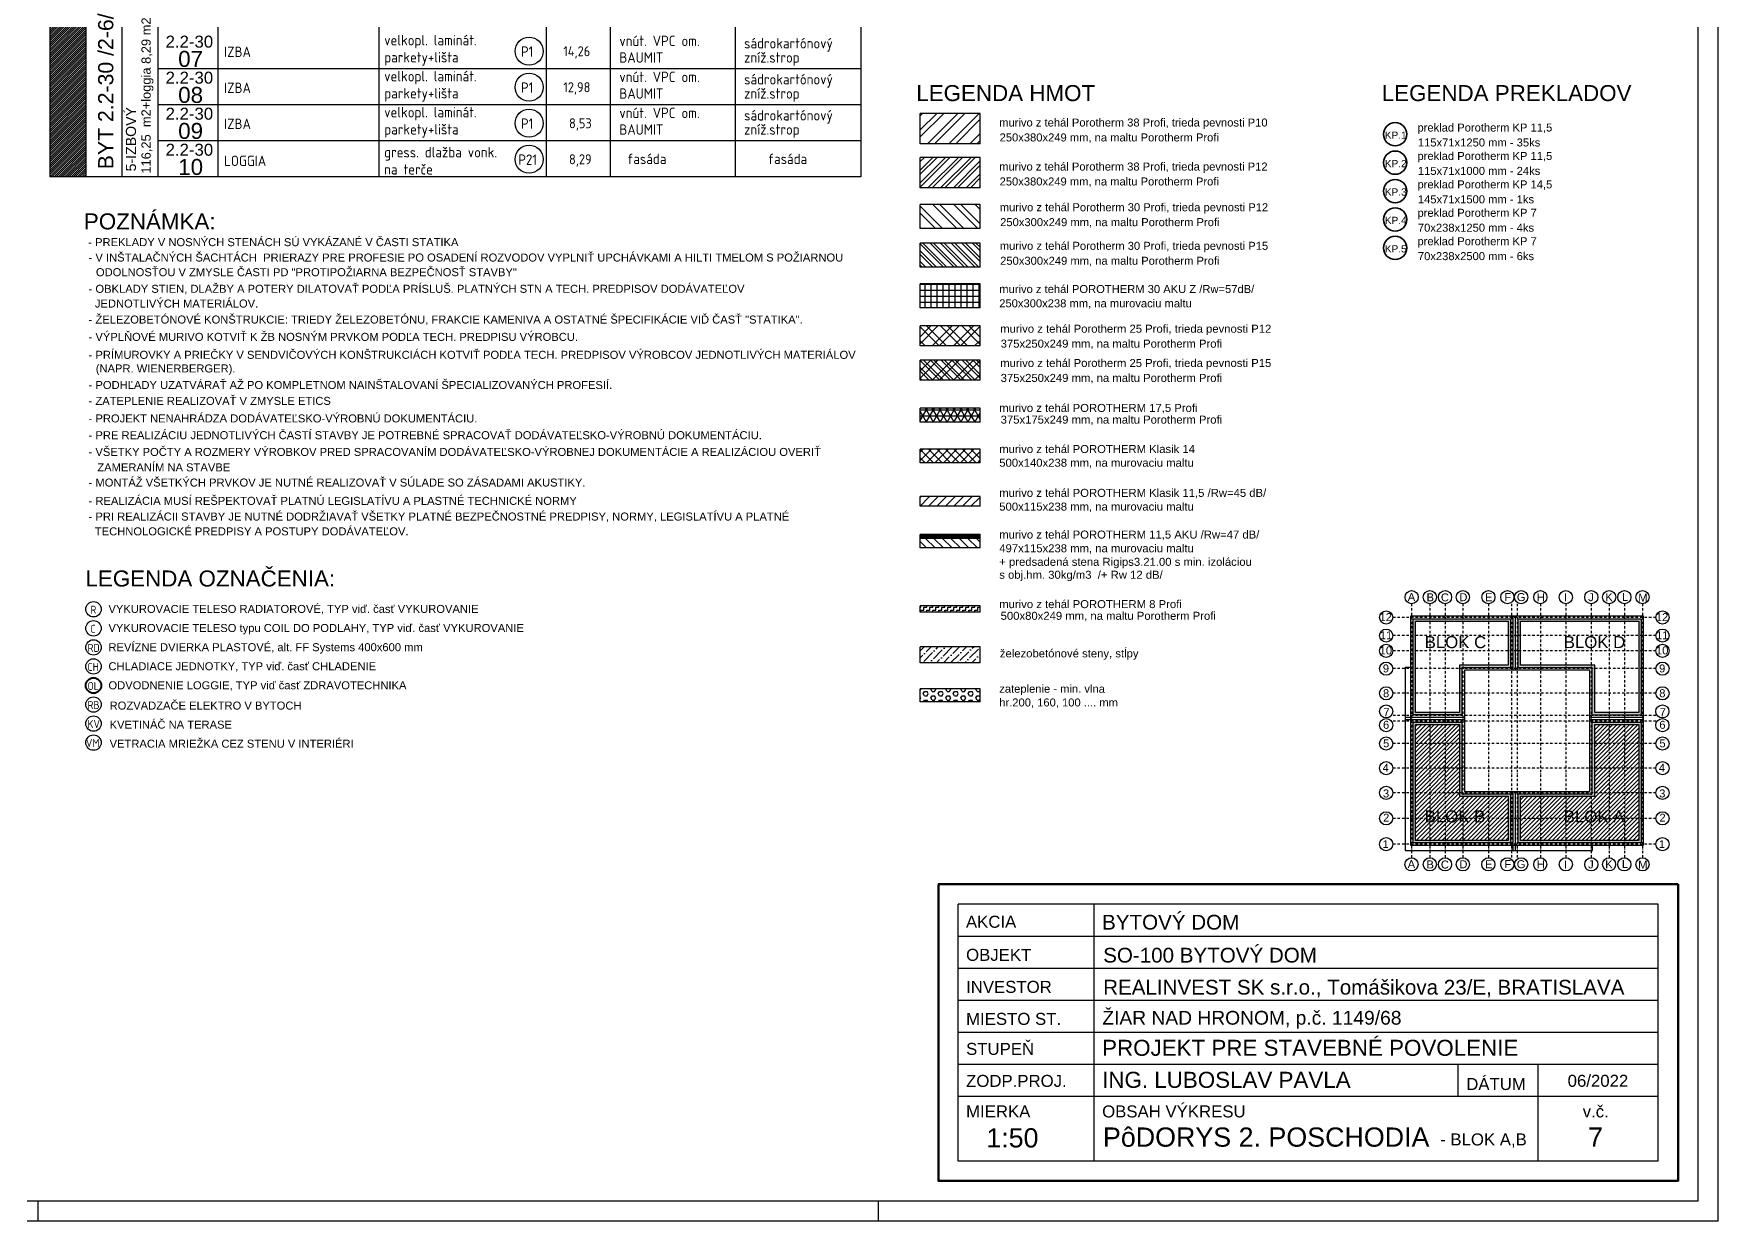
# Model space of a CAD drawing. Extents: x 4511820 to 5180432, y -1526536 to -944957.
# Drawn here: x 5043985 to 5065037, y -1263228 to -1248391 of the extents above; entities that cross this region are included whole.
import ezdxf

# ---------------------------------------------------------------- set-up
doc = ezdxf.new("R2010")
doc.units = 0
doc.header["$MEASUREMENT"] = 0
doc.linetypes.add('BODKOCIARKOVANA_3', pattern=[5.6, 3, -1.3, 0, -1.3])
for name, color, linetype in [('MÚRY', 1, 'CONTINUOUS'), ('OKNÁ', 143, 'CONTINUOUS'), ('osi', 253, 'CONTINUOUS'), ('TENKÁ', 7, 'CONTINUOUS'), ('tzb', 153, 'CONTINUOUS'), ('Z-Kúrenie', 101, 'CONTINUOUS'), ('ZZ-chladenie', 133, 'CONTINUOUS'), ('ZZ-elektro', 221, 'CONTINUOUS'), ('zz-vetr', 52, 'CONTINUOUS'), ('ŠRAFY', 82, 'CONTINUOUS')]:
    doc.layers.add(name, color=color, linetype=linetype)
doc.layers.add('preklady', color=74, linetype='CONTINUOUS', lineweight=35)
doc.layers.add('zz-kanal-daždová', color=136, linetype='CONTINUOUS', lineweight=40)
doc.styles.add('ARIAL', font='arial.ttf')
doc.styles.add('styl1', font='arial.ttf')
doc.styles.add('Style-Arial', font='arial.ttf')
doc.styles.add('STYLE1', font='isocp.shx')
pattern_1 = [(135, (0, 89350.36), (-66.2912607, -66.2912607), []), (135, (0, 89394.56), (-66.2912607, -66.2912607), [])]

# ---------------------------------------------------------------- blocks, each defined once
blk = doc.blocks.new('BLOK AB')
at = {"layer": 'ŠRAFY'}
h = blk.add_hatch(color=8, dxfattribs=at)
h.dxf.hatch_style = 1
h.paths.add_polyline_path([(4465449, -1438614), (4465449, -1439815), (4466061, -1439815), (4466061, -1439226), (4466669, -1439226), (4466669, -1438614)])
h.paths.add_polyline_path([(4466639, -1438644), (4466639, -1439196), (4466031, -1439196), (4466031, -1439785), (4465479, -1439785), (4465479, -1438644)], flags=16)
h = blk.add_hatch(color=8, dxfattribs=at)
h.dxf.hatch_style = 1
h.paths.add_polyline_path([(4468301, -1438614), (4466761, -1438614), (4466761, -1439226), (4467689, -1439226), (4467689, -1439815), (4468301, -1439815)])
h.paths.add_polyline_path([(4468271, -1438644), (4468271, -1439785), (4467719, -1439785), (4467719, -1439196), (4466791, -1439196), (4466791, -1438644)], flags=16)
h = blk.add_hatch(color=8, dxfattribs=at)
h.dxf.hatch_style = 1
h.paths.add_polyline_path([(4465449, -1439905), (4465449, -1441414), (4466669, -1441414), (4466669, -1440802), (4466061, -1440802), (4466061, -1439905)])
h.paths.add_polyline_path([(4466031, -1439935), (4466031, -1440832), (4466639, -1440832), (4466639, -1441384), (4465479, -1441384), (4465479, -1439935)], flags=16)
h = blk.add_hatch(color=8, dxfattribs=at)
h.dxf.hatch_style = 1
h.paths.add_polyline_path([(4467689, -1439905), (4467689, -1440802), (4466761, -1440802), (4466761, -1441414), (4468301, -1441414), (4468301, -1439905)])
h.paths.add_polyline_path([(4468271, -1439935), (4468271, -1441384), (4466791, -1441384), (4466791, -1440832), (4467719, -1440832), (4467719, -1439935)], flags=16)
h = blk.add_hatch(dxfattribs=at)
h.set_pattern_fill('ANSI31', color=8, scale=300)
h.paths.add_polyline_path([(4465479, -1439935), (4465479, -1441384), (4466639, -1441384), (4466639, -1440832), (4466031, -1440832), (4466031, -1439935)])
h.paths.add_polyline_path([(4465572, -1440970), (4466378, -1440970), (4466378, -1441200), (4465572, -1441200)], flags=24)
h = blk.add_hatch(dxfattribs=at)
h.set_pattern_fill('ANSI31', color=8, scale=300)
h.paths.add_polyline_path([(4467719, -1439935), (4467719, -1440832), (4466791, -1440832), (4466791, -1441384), (4468271, -1441384), (4468271, -1439935)])
h.paths.add_polyline_path([(4467310, -1440970), (4468127, -1440970), (4468127, -1441200), (4467310, -1441200)], flags=24)
at = {"layer": 'MÚRY'}
for p, q in [((4466680, -1438584), (4466748, -1438584)), ((4467659, -1439908), (4467659, -1439837))]:
    blk.add_line(p, q, dxfattribs=at)
for points in [[(4468331, -1438584), (4465419, -1438584), (4465419, -1441444), (4468331, -1441444)], [(4467659, -1439256), (4466091, -1439256), (4466091, -1440772), (4467659, -1440772)]]:
    blk.add_lwpolyline(points, close=True, dxfattribs=at)
at = {"layer": 'osi', "linetype": 'BODKOCIARKOVANA_3', "ltscale": 10}
for p, q in [((4465432, -1438427), (4465432, -1441600)), ((4465660, -1438427), (4465660, -1441600)), ((4465849, -1438427), (4465849, -1441600)), ((4466072, -1438427), (4466072, -1441600)), ((4466391, -1438427), (4466391, -1441600)), ((4466678, -1438427), (4466678, -1441600)), ((4466752, -1438427), (4466752, -1441600)), ((4467040, -1438427), (4467040, -1441600)), ((4467359, -1438427), (4467359, -1441600)), ((4467677, -1438427), (4467677, -1441600)), ((4467900, -1438427), (4467900, -1441600)), ((4468090, -1438427), (4468090, -1441600)), ((4468317, -1438427), (4468317, -1441600)), ((4468484, -1438598), (4465196, -1438598)), ((4468484, -1438825), (4465196, -1438825)), ((4468484, -1439015), (4465196, -1439015)), ((4468484, -1439238), (4465196, -1439238)), ((4468484, -1439546), (4465196, -1439546)), ((4468484, -1439825), (4465196, -1439825)), ((4468484, -1439895), (4465196, -1439895)), ((4468484, -1440174), (4465196, -1440174)), ((4468484, -1440482), (4465196, -1440482)), ((4468484, -1440790), (4465196, -1440790)), ((4468484, -1441108), (4465196, -1441108)), ((4468484, -1441430), (4465196, -1441430))]:
    blk.add_line(p, q, dxfattribs=at)
at = {"layer": 'TENKÁ'}
for p, q in [((4466699, -1439256), (4466699, -1438584)), ((4466731, -1439256), (4466731, -1438584)), ((4465351, -1439845), (4466091, -1439845)), ((4465351, -1439875), (4466091, -1439875)), ((4467659, -1439845), (4468331, -1439845)), ((4467659, -1439875), (4468331, -1439875)), ((4466699, -1441511), (4466699, -1440772)), ((4466731, -1441511), (4466731, -1440772))]:
    blk.add_line(p, q, dxfattribs=at)
blk.add_lwpolyline([(4465419, -1439223), (4465351, -1439223), (4465351, -1441511), (4467692, -1441511), (4467692, -1441444)], dxfattribs=at)
at = {"layer": 'TENKÁ', "color": 8, "ltscale": 0.25}
for centre in [(4465432, -1438345), (4465660, -1438345), (4465849, -1438345), (4466072, -1438345), (4466391, -1438345), (4466628, -1438345), (4466801, -1438345), (4467040, -1438345), (4467359, -1438345), (4467677, -1438345), (4467900, -1438345), (4468090, -1438345), (4468317, -1438345), (4465114, -1438598), (4468567, -1438598), (4465114, -1438825), (4468567, -1438825), (4465114, -1439015), (4468567, -1439015), (4465114, -1439238), (4468567, -1439238), (4465114, -1439546), (4468567, -1439546), (4465113, -1439772), (4468565, -1439772), (4465113, -1439944), (4468565, -1439944), (4465114, -1440174), (4468567, -1440174), (4465114, -1440482), (4468567, -1440482), (4465114, -1440790), (4468567, -1440790), (4465114, -1441108), (4468567, -1441108), (4465114, -1441430), (4468567, -1441430), (4465431, -1441683), (4465659, -1441683), (4465849, -1441683), (4466071, -1441683), (4466390, -1441683), (4466627, -1441683), (4466800, -1441683), (4467039, -1441683), (4467358, -1441683), (4467677, -1441683), (4467899, -1441683), (4468089, -1441683), (4468316, -1441683)]:
    blk.add_circle(centre, 82.2, dxfattribs=at)
at = {"layer": 'ŠRAFY', "color": 8}
blk.add_line((4467689, -1439815), (4468301, -1439815), dxfattribs=at)
for points in [[(4465449, -1438614), (4466669, -1438614), (4466669, -1439226), (4466061, -1439226), (4466061, -1439815), (4465449, -1439815)], [(4465479, -1438644), (4466639, -1438644), (4466639, -1439196), (4466031, -1439196), (4466031, -1439785), (4465479, -1439785)], [(4466791, -1438644), (4468271, -1438644), (4468271, -1439785), (4467719, -1439785), (4467719, -1439196), (4466791, -1439196)], [(4465449, -1439905), (4466061, -1439905), (4466061, -1440802), (4466669, -1440802), (4466669, -1441414), (4465449, -1441414)], [(4467689, -1439905), (4468301, -1439905), (4468301, -1441414), (4466761, -1441414), (4466761, -1440802), (4467689, -1440802)], [(4465479, -1439935), (4466031, -1439935), (4466031, -1440832), (4466639, -1440832), (4466639, -1441384), (4465479, -1441384)], [(4467719, -1439935), (4468271, -1439935), (4468271, -1441384), (4466791, -1441384), (4466791, -1440832), (4467719, -1440832)]]:
    blk.add_lwpolyline(points, close=True, dxfattribs=at)
blk.add_lwpolyline([(4467689, -1439815), (4467689, -1439226), (4466761, -1439226), (4466761, -1438614), (4468301, -1438614), (4468301, -1439815)], dxfattribs=at)
at = {"layer": 'TENKÁ', "color": 8, "ltscale": 0.25, "style": 'styl1'}
for s, height, p in [('A', 100, (4465383, -1438393)), ('B', 100, (4465618, -1438397)), ('C', 100, (4465797, -1438398)), ('D', 100, (4466028, -1438395)), ('E', 100, (4466349, -1438395)), ('F', 100, (4466590, -1438393)), ('G', 100, (4466746, -1438394)), ('H', 100, (4466996, -1438397)), ('I', 100, (4467335, -1438399)), ('J', 100, (4467638, -1438395)), ('K', 100, (4467852, -1438395)), ('L', 100, (4468060, -1438392)), ('M', 100, (4468264, -1438401)), ('12', 100, (4465030, -1438644)), ('12', 100, (4468483, -1438644)), ('11', 100, (4465034, -1438871)), ('11', 100, (4468486, -1438871)), ('10', 100, (4465032, -1439060)), ('10', 100, (4468485, -1439060)), ('9', 100, (4465072, -1439285)), ('9', 100, (4468524, -1439285)), ('8', 100, (4465074, -1439595)), ('8', 100, (4468526, -1439595)), ('6', 100, (4465074, -1439989)), ('7', 100, (4465078, -1439832)), ('6', 100, (4468527, -1439989)), ('7', 100, (4468531, -1439832)), ('5', 100, (4465075, -1440221)), ('5', 100, (4468528, -1440221)), ('4', 100, (4465069, -1440526)), ('4', 100, (4468521, -1440526)), ('3', 100, (4465073, -1440847)), ('3', 100, (4468525, -1440847)), ('2', 100, (4465075, -1441150)), ('2', 100, (4468528, -1441150)), ('1', 95, (4465070, -1441477)), ('1', 95, (4468523, -1441477)), ('A', 100, (4465382, -1441730)), ('B', 100, (4465617, -1441734)), ('C', 100, (4465797, -1441735)), ('D', 100, (4466028, -1441732)), ('E', 100, (4466348, -1441732)), ('F', 100, (4466590, -1441730)), ('G', 100, (4466745, -1441731)), ('H', 100, (4466995, -1441734)), ('I', 100, (4467334, -1441736)), ('J', 100, (4467637, -1441733)), ('K', 100, (4467851, -1441732)), ('L', 100, (4468059, -1441729)), ('M', 100, (4468263, -1441738))]:
    blk.add_text(s, height=height, dxfattribs=at).set_placement(p)
at = {"layer": 'TENKÁ', "lineweight": 40, "ltscale": 0.25, "style": 'ARIAL'}
for s, p in [('BLOK C', (4465595, -1438982)), ('BLOK D', (4467333, -1438982)), ('BLOK B', (4465595, -1441160)), ('BLOK A', (4467333, -1441160))]:
    blk.add_text(s, height=150, dxfattribs=at).set_placement(p)

msp = doc.modelspace()

# ---------------------------------------------------------------- hatches: boundary and pattern name
at = {"layer": 'ŠRAFY'}
h = msp.add_hatch(dxfattribs=at)
h.set_pattern_fill('ANSI31', color=213, scale=150)
h.set_pattern_definition([(45, (150, 696.816), (-13.25825215, 13.25825215), [])])
h.paths.add_polyline_path([(5044187, -1250177.635), (5044637, -1250177.635), (5044637, -1245677.635), (5044637, -1243877.635), (5044187, -1243877.635)])
h.paths.add_polyline_path([(5044281.769, -1248130.19), (5044281.769, -1246663.975), (5044573.379, -1246663.975), (5044573.379, -1248130.19)], flags=24)
h = msp.add_hatch(dxfattribs=at)
h.set_pattern_fill('ANSI32', color=256, scale=500)
h.set_pattern_definition([(45, (471961.18, -112023.15), (-132.5825215, 132.5825215), []), (45, (472049.57, -112023.15), (-132.5825215, 132.5825215), [])])
h.paths.add_polyline_path([(5055063.286, -1249765.525), (5055813.286, -1249765.525), (5055813.286, -1249385.525), (5055063.286, -1249385.525)])
h = msp.add_hatch(dxfattribs=at)
h.set_pattern_fill('ANSI32', color=256, scale=300)
h.set_pattern_definition([(45, (0, 89350.36), (-79.549513, 79.549513), []), (45, (53.03, 89350.36), (-79.549513, 79.549513), [])])
h.paths.add_polyline_path([(5055063.286, -1250315.768), (5055813.286, -1250315.768), (5055813.286, -1249935.768), (5055063.286, -1249935.768)])
h = msp.add_hatch(dxfattribs=at)
h.set_pattern_fill('ANSI32', color=256, scale=500, angle=90)
h.set_pattern_definition([(135, (471961.18, -112555.41), (-132.5825215, -132.5825215), []), (135, (471961.18, -112467.02), (-132.5825215, -132.5825215), [])])
h.paths.add_polyline_path([(5055063.286, -1250524.026), (5055063.286, -1250824.026), (5055813.286, -1250824.026), (5055813.286, -1250524.026)])
h = msp.add_hatch(dxfattribs=at)
h.set_pattern_fill('ANSI32', color=256, scale=250, angle=90)
h.set_pattern_definition(pattern_1)
h.paths.add_polyline_path([(5055063.286, -1251006.162), (5055063.286, -1251306.162), (5055813.286, -1251306.162), (5055813.286, -1251006.162)])
at = {"layer": 'ŠRAFY', "ltscale": 0.25}
h = msp.add_hatch(dxfattribs=at)
h.set_pattern_fill('ANSI37', color=256, scale=600, angle=45)
h.set_pattern_definition([(90, (-3419424.49, 555305.86), (-75, 1e-14), []), (180, (-3419424.49, 555305.86), (-1e-14, -75), [])])
h.paths.add_polyline_path([(5055063.286, -1251515.49), (5055063.286, -1251815.49), (5055813.286, -1251815.49), (5055813.286, -1251515.49)])
at = {"layer": 'ŠRAFY'}
h = msp.add_hatch(dxfattribs=at)
h.set_pattern_fill('ANSI32', color=256, scale=500)
h.set_pattern_definition([(45, (471961.18, -113546.87), (-132.5825215, 132.5825215), []), (45, (472049.57, -113546.87), (-132.5825215, 132.5825215), [])])
h.paths.add_polyline_path([(5055063.286, -1252041.729), (5055063.286, -1252291.729), (5055813.286, -1252291.729), (5055813.286, -1252041.729)])
h = msp.add_hatch(dxfattribs=at)
h.set_pattern_fill('ANSI32', color=256, scale=500, angle=90)
h.set_pattern_definition([(135, (471961.18, -113975.07), (-132.5825215, -132.5825215), []), (135, (471961.18, -113886.68), (-132.5825215, -132.5825215), [])])
h.paths.add_polyline_path([(5055063.286, -1252041.729), (5055063.286, -1252291.729), (5055813.286, -1252291.729), (5055813.286, -1252041.729)])
h = msp.add_hatch(dxfattribs=at)
h.set_pattern_fill('ANSI32', color=256, scale=500)
h.set_pattern_definition([(45, (471961.18, -113975.07), (-132.5825215, 132.5825215), []), (45, (472049.57, -113975.07), (-132.5825215, 132.5825215), [])])
h.paths.add_polyline_path([(5055063.286, -1252469.92), (5055063.286, -1252719.92), (5055813.286, -1252719.92), (5055813.286, -1252469.92)])
h = msp.add_hatch(dxfattribs=at)
h.set_pattern_fill('ANSI32', color=256, scale=250, angle=90)
h.set_pattern_definition(pattern_1)
h.paths.add_polyline_path([(5055063.286, -1252469.92), (5055063.286, -1252719.92), (5055813.286, -1252719.92), (5055813.286, -1252469.92)])
at = {"layer": 'ŠRAFY', "ltscale": 0.25}
h = msp.add_hatch(dxfattribs=at)
h.set_pattern_fill('NET3', color=256, scale=600)
h.set_pattern_definition([(0, (471961.18, -113540.72), (0, 75), []), (60, (471961.18, -113540.72), (-64.9519053, 37.5), []), (120, (471961.18, -113540.72), (-64.9519053, -37.5), [])])
h.paths.add_polyline_path([(5055813.286, -1253068.581), (5055063.286, -1253068.581), (5055063.286, -1253243.581), (5055813.286, -1253243.581)])
h = msp.add_hatch(dxfattribs=at)
h.set_pattern_fill('ANSI37', color=256, scale=600, style=0)
h.set_pattern_definition([(45, (-3017604.4, 369209.44), (-53.0330086, 53.0330086), []), (135, (-3017604.4, 369209.44), (-53.0330086, -53.0330086), [])])
h.paths.add_polyline_path([(5055813.286, -1253581.763), (5055063.286, -1253581.763), (5055063.286, -1253751.763), (5055813.286, -1253751.763)])
h = msp.add_hatch(dxfattribs=at)
h.set_pattern_fill('ANSI31', color=256, scale=600, style=0)
h.set_pattern_definition([(45, (524888.5, 216429.766), (-53.0330086, 53.0330086), [])])
h.paths.add_polyline_path([(5055813.286, -1254174.422), (5055063.286, -1254174.422), (5055063.286, -1254294.422), (5055813.286, -1254294.422)])
at = {"layer": 'ŠRAFY'}
h = msp.add_hatch(dxfattribs=at)
h.set_pattern_fill('DOTS', color=256, scale=250)
h.set_pattern_definition([(0, (471961.182, -200536.739), (7.8125, 15.625), [0, -15.625])])
h.paths.add_polyline_path([(5055063.286, -1254695.422), (5055813.286, -1254695.422), (5055813.286, -1254645.422), (5055063.286, -1254645.422)])
at = {"layer": 'ŠRAFY', "ltscale": 0.25}
h = msp.add_hatch(dxfattribs=at)
h.set_pattern_fill('ANSI31', color=256, scale=600, angle=90, style=0)
h.set_pattern_definition([(135, (-3017604.4, 368481.584), (-53.0330086, -53.0330086), [])])
h.paths.add_polyline_path([(5055813.286, -1254695.422), (5055063.286, -1254695.422), (5055063.286, -1254815.422), (5055813.286, -1254815.422)])
h = msp.add_hatch(dxfattribs=at)
h.set_pattern_fill('ZIGZAG', color=256, scale=300, style=0)
h.set_pattern_definition([(0, (-112691.214, 145818.658), (37.5, 37.5), [37.5, -37.5]), (90, (-112653.714, 145818.658), (-37.5, 37.5), [37.5, -37.5])])
h.paths.add_polyline_path([(5055063.286, -1255539.422), (5055063.286, -1255619.422), (5055813.286, -1255619.422), (5055813.286, -1255539.422)])
h = msp.add_hatch(dxfattribs=at)
h.set_pattern_fill('ANSI36', color=256, scale=500)
h.set_pattern_definition([(45, (471961.18, -117028.646), (33.1456304, 121.533978), [156.25, -31.25, 0, -31.25])])
h.paths.add_polyline_path([(5055813.286, -1256049.74), (5055063.286, -1256049.74), (5055063.286, -1256249.74), (5055813.286, -1256249.74)])
at = {"layer": 'ŠRAFY'}
h = msp.add_hatch(dxfattribs=at)
h.set_pattern_fill('HEX', color=256, scale=250)
h.set_pattern_definition([(0, (471961.18, -204603.864), (0, 54.12658774), [31.25, -62.5]), (120, (471961.18, -204603.864), (-46.875, -27.06329387), [31.25, -62.5]), (60, (471992.43, -204603.864), (-46.875, 27.06329387), [31.25, -62.5])])
h.paths.add_polyline_path([(5055063.286, -1256576.763), (5055063.286, -1256736.763), (5055813.286, -1256736.763), (5055813.286, -1256576.763)])

# ---------------------------------------------------------------- linework, layer by layer
at = {"layer": 'MÚRY', "ltscale": 0.25}
for p, q in [((5055813.286, -1249385.525), (5055063.286, -1249385.525)), ((5055813.286, -1249765.525), (5055063.286, -1249765.525)), ((5055813.286, -1249935.768), (5055063.286, -1249935.768)), ((5054319.714, -1250177.635), (5044187, -1250177.635)), ((5055813.286, -1250315.768), (5055063.286, -1250315.768)), ((5055813.286, -1250524.026), (5055063.286, -1250524.026)), ((5055813.286, -1250824.026), (5055063.286, -1250824.026)), ((5055813.286, -1251006.162), (5055063.286, -1251006.162)), ((5055813.286, -1251306.162), (5055063.286, -1251306.162)), ((5055813.286, -1251515.49), (5055063.286, -1251515.49)), ((5055813.286, -1251815.49), (5055063.286, -1251815.49)), ((5055813.286, -1252041.729), (5055063.286, -1252041.729)), ((5055813.286, -1252291.729), (5055063.286, -1252291.729)), ((5055813.286, -1252469.92), (5055063.286, -1252469.92)), ((5055813.286, -1252719.92), (5055063.286, -1252719.92)), ((5055813.286, -1253068.581), (5055063.286, -1253068.581)), ((5055813.286, -1253243.581), (5055063.286, -1253243.581)), ((5055813.286, -1253581.763), (5055063.286, -1253581.763)), ((5055813.286, -1253751.763), (5055063.286, -1253751.763)), ((5055813.286, -1254174.422), (5055063.286, -1254174.422)), ((5055813.286, -1254294.422), (5055063.286, -1254294.422)), ((5055813.286, -1254645.422), (5055063.286, -1254645.422)), ((5055813.286, -1254815.422), (5055063.286, -1254815.422)), ((5055813.286, -1255539.422), (5055063.286, -1255539.422)), ((5055813.286, -1255619.422), (5055063.286, -1255619.422)), ((5055813.286, -1256049.74), (5055063.286, -1256049.74)), ((5055813.286, -1256249.74), (5055063.286, -1256249.74)), ((5055813.286, -1256576.763), (5055063.286, -1256576.763))]:
    msp.add_line(p, q, dxfattribs=at)
at = {"layer": 'OKNÁ', "ltscale": 0.25}
for p, q in [((5055063.286, -1249765.525), (5055063.286, -1249385.525)), ((5055813.286, -1249765.525), (5055813.286, -1249385.525)), ((5055063.286, -1250315.768), (5055063.286, -1249935.768)), ((5055813.286, -1250315.768), (5055813.286, -1249935.768)), ((5055063.286, -1250824.026), (5055063.286, -1250524.026)), ((5055813.286, -1250824.026), (5055813.286, -1250524.026)), ((5055063.286, -1251306.162), (5055063.286, -1251006.162)), ((5055813.286, -1251306.162), (5055813.286, -1251006.162)), ((5055063.286, -1251815.49), (5055063.286, -1251515.49)), ((5055813.286, -1251815.49), (5055813.286, -1251515.49)), ((5055063.286, -1252291.729), (5055063.286, -1252041.729)), ((5055813.286, -1252291.729), (5055813.286, -1252041.729)), ((5055063.286, -1252719.92), (5055063.286, -1252469.92)), ((5055813.286, -1252719.92), (5055813.286, -1252469.92)), ((5055063.286, -1253243.581), (5055063.286, -1253068.581)), ((5055813.286, -1253243.581), (5055813.286, -1253068.581)), ((5055063.286, -1253751.763), (5055063.286, -1253581.763)), ((5055813.286, -1253751.763), (5055813.286, -1253581.763)), ((5055063.286, -1254294.422), (5055063.286, -1254174.422)), ((5055813.286, -1254294.422), (5055813.286, -1254174.422)), ((5055063.286, -1254815.422), (5055063.286, -1254645.422)), ((5055813.286, -1254815.422), (5055813.286, -1254645.422)), ((5055063.286, -1255619.422), (5055063.286, -1255539.422)), ((5055813.286, -1255619.422), (5055813.286, -1255539.422)), ((5055063.286, -1256249.74), (5055063.286, -1256049.74)), ((5055813.286, -1256249.74), (5055813.286, -1256049.74)), ((5055063.286, -1256736.763), (5055063.286, -1256576.763)), ((5055813.286, -1256736.763), (5055813.286, -1256576.763))]:
    msp.add_line(p, q, dxfattribs=at)
at = {"layer": 'preklady', "ltscale": 0.25}
for centre in [(5060999, -1249646.827), (5060999, -1250001.827), (5060999, -1250356.827), (5060999, -1250711.827), (5060999, -1251066.827)]:
    msp.add_circle(centre, 145, dxfattribs=at)
at = {"layer": 'TENKÁ', "color": 7}
for p, q in [((5065037, -1263227.635), (5065037, -1222575.281)), ((5064787, -1262977.635), (5064787, -1222825.281)), ((5064787, -1262977.635), (4975996, -1262977.635)), ((5065037, -1263227.635), (4975746, -1263227.635))]:
    msp.add_line(p, q, dxfattribs=at)
at = {"layer": 'TENKÁ', "linetype": 'Continuous'}
msp.add_line((5046287, -1223427.635), (5046287, -1250177.635), dxfattribs=at)
at = {"layer": 'TENKÁ', "ltscale": 0.25}
for p, q in [((5048296.88, -1223427.635), (5048296.88, -1250177.635)), ((5050390.188, -1223427.635), (5050390.188, -1250177.635)), ((5051195.393, -1250177.635), (5051195.393, -1223427.635)), ((5052754.225, -1250177.635), (5052754.225, -1223427.635)), ((5044187, -1224077.635), (5044187, -1250177.635)), ((5044637, -1224077.635), (5044637, -1250177.635)), ((5045537, -1224077.635), (5045537, -1250177.635)), ((5054319.714, -1224077.635), (5054319.714, -1250177.635)), ((5045087, -1245677.635), (5045087, -1250177.635)), ((5054319.714, -1248827.635), (5045537, -1248827.635)), ((5054319.714, -1249277.635), (5045537, -1249277.635)), ((5054319.714, -1249727.635), (5045537, -1249727.635)), ((5055813.286, -1254695.422), (5055063.286, -1254695.422)), ((5055813.286, -1256736.763), (5055063.286, -1256736.763)), ((5055537, -1262477.635), (5055537, -1259267.635)), ((5064287, -1259267.635), (5055537, -1259267.635)), ((5057237, -1262477.635), (5057237, -1259267.635)), ((5064287, -1262477.635), (5064287, -1259267.635)), ((5064287, -1259667.635), (5055537, -1259667.635)), ((5064287, -1260067.635), (5055537, -1260067.635)), ((5064287, -1260467.635), (5055537, -1260467.635)), ((5064287, -1260867.635), (5055537, -1260867.635)), ((5064287, -1260867.635), (5055537, -1260867.635)), ((5064287, -1261267.635), (5055537, -1261267.635)), ((5064287, -1261267.635), (5055537, -1261267.635)), ((5061787, -1261667.635), (5061787, -1261267.635)), ((5062787, -1262477.635), (5062787, -1261267.635)), ((5064287, -1261667.635), (5055537, -1261667.635)), ((5064287, -1262477.635), (5055537, -1262477.635)), ((5044037, -1262977.635), (5044037, -1263227.635)), ((5044037, -1262977.635), (5044037, -1263227.635)), ((5054537, -1262977.635), (5054537, -1263227.635)), ((5054537, -1262977.635), (5054537, -1263227.635))]:
    msp.add_line(p, q, dxfattribs=at)
at = {"layer": 'TENKÁ', "lineweight": 40, "ltscale": 0.25}
for p, q in [((5064537, -1259017.635), (5055287, -1259017.635)), ((5055287, -1259019.635), (5055287, -1262727.635)), ((5064537, -1259019.635), (5055287, -1259019.635)), ((5064537, -1259021.635), (5055287, -1259021.635)), ((5055289, -1259019.635), (5055289, -1262727.635)), ((5055291, -1259019.635), (5055291, -1262727.635)), ((5064533, -1259017.635), (5064533, -1262727.635)), ((5064535, -1259017.635), (5064535, -1262727.635)), ((5064537, -1259017.635), (5064537, -1262727.635)), ((5064537, -1262723.635), (5055287, -1262723.635)), ((5064537, -1262725.635), (5055287, -1262725.635)), ((5064537, -1262727.635), (5055287, -1262727.635))]:
    msp.add_line(p, q, dxfattribs=at)
at = {"layer": 'TENKÁ', "ltscale": 0.25}
for centre in [(5050176.714, -1248608.91), (5050176.714, -1249058.91), (5050176.714, -1249508.91), (5050176.714, -1249958.91)]:
    msp.add_circle(centre, 175, dxfattribs=at)
at = {"layer": 'tzb'}
msp.add_circle((5044732.817, -1256057.585), 96, dxfattribs=at)
at = {"layer": 'tzb', "color": 73}
msp.add_circle((5044732.817, -1257009.585), 96, dxfattribs=at)
at = {"layer": 'Z-Kúrenie', "linetype": 'Continuous'}
for centre in [(5044732.817, -1255581.585), (5044732.817, -1255819.585)]:
    msp.add_circle(centre, 96, dxfattribs=at)
at = {"layer": 'ZZ-chladenie'}
msp.add_circle((5044732.817, -1256295.585), 96, dxfattribs=at)
at = {"layer": 'ZZ-elektro'}
msp.add_circle((5044732.817, -1256771.585), 96, dxfattribs=at)
at = {"layer": 'zz-kanal-daždová'}
msp.add_circle((5044732.817, -1256533.585), 96, dxfattribs=at)
at = {"layer": 'zz-vetr'}
msp.add_circle((5044732.817, -1257247.585), 96, dxfattribs=at)

# ---------------------------------------------------------------- block references
at = {"layer": 'osi', "color": 8}
msp.add_blockref('BLOK AB', (595773, 182914.722), dxfattribs=at)

# ---------------------------------------------------------------- texts
at = {"layer": 'MÚRY', "color": 0, "ltscale": 0.25, "style": 'Style-Arial'}
for s, p in [('LEGENDA HMOT', (5055014.204, -1249232.49)), ('LEGENDA PREKLADOV', (5060831.204, -1249232.49)), ('POZNÁMKA: ', (5044612.918, -1250835.616)), ('LEGENDA OZNAČENIA:', (5044632.279, -1255296.91))]:
    msp.add_text(s, height=200, dxfattribs=at).set_placement(p)
at = {"layer": 'preklady', "linetype": 'Continuous', "lineweight": 20, "style": 'ARIAL'}
for s, p in [('KP.1', (5060869.736, -1249703.083)), ('KP.2', (5060869.736, -1250058.083)), ('KP.3', (5060869.736, -1250413.083)), ('KP.4', (5060869.736, -1250768.083)), ('KP.5', (5060869.736, -1251123.083))]:
    msp.add_text(s, height=90, dxfattribs=at).set_placement(p)
at = {"layer": 'TENKÁ', "ltscale": 0.25, "style": 'Style-Arial'}
for s, height, p in [('BYT 2.2-30 /2-6/', 190, (5044980.639, -1250083.856)), ('116,25  m2+loggia 8,29 m2', 115, (5045447.43, -1250139.064)), ('5-IZBOVÝ ', 126.36, (5045263.93, -1250111.064))]:
    msp.add_text(s, height=height, rotation=90, dxfattribs=at).set_placement(p)
at = {"layer": 'TENKÁ', "lineweight": 40, "ltscale": 0.25, "style": 'ARIAL'}
for s, height, p in [('2.2-30', 150, (5045633.769, -1248564.905)), ('07', 200, (5045791.311, -1248805.405)), ('2.2-30', 150, (5045633.769, -1249014.905)), ('08', 200, (5045791.311, -1249255.405)), ('2.2-30', 150, (5045633.769, -1249464.905)), ('09', 200, (5045791.311, -1249705.405)), ('2.2-30', 150, (5045633.769, -1249914.905)), ('10', 200, (5045791.311, -1250155.405)), ('AKCIA', 150, (5055635.171, -1259560.476)), ('BYTOVÝ DOM', 184, (5057337, -1259583.151)), ('OBJEKT', 150, (5055637, -1259973.773)), ('SO-100 BYTOVÝ DOM', 184, (5057350.142, -1259994.93)), ('INVESTOR', 150, (5055637, -1260373.773)), ('REALINVEST SK s.r.o., Tomášikova 23/E, BRATISLAVA', 184, (5057350.142, -1260394.93)), ('ŽIAR NAD HRONOM, p.č. 1149/68', 172, (5057339.425, -1260771.04)), ('MIESTO ST.', 150, (5055637, -1260773.773)), ('STUPEŇ', 150, (5055637, -1261148.773)), ('PROJEKT PRE STAVEBNÉ POVOLENIE', 200, (5057337.002, -1261160.246)), ('ZODP.PROJ.', 150, (5055637, -1261548.773)), ('ING. LUBOSLAV PAVLA', 200, (5057337.002, -1261560.246)), ('DÁTUM     ', 150, (5061887, -1261587.635)), ('06/2022', 150, (5063154.3, -1261546.892)), ('MIERKA             ', 150, (5055637, -1261929.743)), ('OBSAH VÝKRESU', 150, (5057337, -1261929.743)), ('v.č.', 150, (5063342.399, -1261929.743)), ('1:50', 240, (5055889.477, -1262304.771)), ('PôDORYS 2. POSCHODIA', 240, (5057347.336, -1262295.649)), ('- BLOK A,B', 150, (5061561, -1262279.635)), ('7', 240, (5063409.836, -1262295.649))]:
    msp.add_text(s, height=height, dxfattribs=at).set_placement(p)
at = {"layer": 'TENKÁ', "linetype": 'Continuous', "style": 'STYLE1'}
for s, p in [('IZBA', (5046365.377, -1248682.223)), ('IZBA', (5046365.377, -1249132.223)), ('IZBA', (5046365.377, -1249582.223)), ('LOGGIA', (5046365.377, -1250043.587))]:
    msp.add_text(s, height=130, dxfattribs=at).set_placement(p)
at = {"layer": 'TENKÁ', "ltscale": 0.25, "style": 'STYLE1'}
for s, height, p in [('velkopl. laminát.', 130, (5048365.45, -1248536.51)), ('P1', 130, (5050073.95, -1248679.166)), ('14,26', 125, (5050603.607, -1248671.919)), ('vnút. VPC om.', 130, (5051304.107, -1248545.419)), ('sádrokartónový', 130, (5052862.939, -1248575.298)), ('parkety+lišta', 130, (5048365.45, -1248750.166)), ('BAUMIT', 130, (5051304.107, -1248753.528)), ('zníž.strop', 130, (5052862.939, -1248752.007)), ('velkopl. laminát.', 130, (5048365.45, -1248986.51)), ('vnút. VPC om.', 130, (5051304.107, -1248995.419)), ('sádrokartónový', 130, (5052862.939, -1249025.298)), ('parkety+lišta', 130, (5048365.45, -1249200.166)), ('P1', 130, (5050073.95, -1249129.166)), ('12,98', 125, (5050603.607, -1249121.919)), ('BAUMIT', 130, (5051304.107, -1249203.528)), ('zníž.strop', 130, (5052862.939, -1249202.007)), ('velkopl. laminát.', 130, (5048365.45, -1249436.51)), ('vnút. VPC om.', 130, (5051304.107, -1249445.419)), ('sádrokartónový', 130, (5052862.939, -1249475.298)), ('parkety+lišta', 130, (5048365.45, -1249650.166)), ('P1', 130, (5050073.95, -1249579.166)), (' 8,53', 125, (5050603.607, -1249571.919)), ('BAUMIT', 130, (5051304.107, -1249653.528)), ('zníž.strop', 130, (5052862.939, -1249652.007)), ('gress. dlažba vonk.', 130, (5048365.45, -1249936.51)), ('na terče', 130, (5048365.45, -1250150.166)), ('P21', 130, (5050040.95, -1250029.166)), (' 8,29', 125, (5050603.607, -1250021.919)), ('fasáda', 130, (5051404.107, -1250019.684)), ('fasáda', 130, (5053162.939, -1250019.684))]:
    msp.add_text(s, height=height, dxfattribs=at).set_placement(p)
at = {"layer": 'TENKÁ', "linetype": 'Continuous', "lineweight": 20, "style": 'ARIAL'}
for s, p in [('murivo\xa0z\xa0tehál\xa0Porotherm\xa038\xa0Profi,\xa0trieda\xa0pevnosti\xa0P10', (5056050.699, -1249550.167)), ('preklad\xa0Porotherm\xa0KP 11,5', (5061277.699, -1249613.167)), ('250x380x249\xa0mm,\xa0na\xa0maltu\xa0Porotherm\xa0Profi', (5056055.866, -1249736.613)), ('115x71x1250\xa0mm - 35ks', (5061282.866, -1249799.613)), ('murivo\xa0z\xa0tehál\xa0Porotherm\xa038\xa0Profi,\xa0trieda\xa0pevnosti\xa0P12', (5056050.699, -1250100.41)), ('preklad\xa0Porotherm\xa0KP 11,5', (5061277.699, -1249968.167)), ('250x380x249\xa0mm,\xa0na\xa0maltu\xa0Porotherm\xa0Profi', (5056055.866, -1250286.856)), ('preklad\xa0Porotherm\xa0KP 14,5', (5061277.699, -1250323.167)), ('115x71x1000\xa0mm - 24ks', (5061282.866, -1250154.613)), ('145x71x1500\xa0mm - 1ks', (5061282.866, -1250509.613)), ('murivo\xa0z\xa0tehál\xa0Porotherm\xa030\xa0Profi,\xa0trieda\xa0pevnosti\xa0P12', (5056057.699, -1250608.667)), ('preklad\xa0Porotherm\xa0KP 7', (5061277.699, -1250678.167)), ('250x300x249\xa0mm,\xa0na\xa0maltu\xa0Porotherm\xa0Profi', (5056062.866, -1250795.113)), ('70x238x1250\xa0mm - 4ks', (5061282.866, -1250864.613)), ('- PREKLADY V NOSNÝCH STENÁCH SÚ VYKÁZANÉ V ČASTI STATIKA', (5044667.413, -1251045.005)), ('murivo\xa0z\xa0tehál\xa0Porotherm\xa030\xa0Profi,\xa0trieda\xa0pevnosti\xa0P15', (5056057.699, -1251090.804)), ('preklad\xa0Porotherm\xa0KP 7', (5061277.699, -1251033.167)), ('- V INŠTALAČNÝCH ŠACHTÁCH  PRIERAZY PRE PROFESIE PO OSADENÍ ROZVODOV VYPLNIŤ UPCHÁVKAMI A HILTI TMELOM S POŽIARNOU ', (5044671.619, -1251236.937)), ('ODOLNOSŤOU V ZMYSLE ČASTI PD "PROTIPOŽIARNA BEZPEČNOSŤ STAVBY"', (5044763.051, -1251420.237)), ('250x300x249\xa0mm,\xa0na\xa0maltu\xa0Porotherm\xa0Profi', (5056062.866, -1251277.25)), ('70x238x2500\xa0mm - 6ks', (5061282.866, -1251219.613)), ('- OBKLADY STIEN, DLAŽBY A POTERY DILATOVAŤ PODĽA PRÍSLUŠ. PLATNÝCH STN A TECH. PREDPISOV DODÁVATEĽOV ', (5044671.619, -1251627.817)), ('JEDNOTLIVÝCH MATERIÁLOV.', (5044750.103, -1251811.993)), ('250x300x238 mm, na murovaciu maltu', (5056051.497, -1251808.907)), ('murivo z tehál POROTHERM 30 AKU Z /Rw=57dB/ ', (5056051.497, -1251630.442)), ('- ŽELEZOBETÓNOVÉ KONŠTRUKCIE: TRIEDY ŽELEZOBETÓNU, FRAKCIE KAMENIVA A OSTATNÉ ŠPECIFIKÁCIE VIĎ ČASŤ "STATIKA".', (5044671.619, -1252011.834)), ('- VÝPLŇOVÉ MURIVO KOTVIŤ K ŽB NOSNÝM PRVKOM PODĽA TECH. PREDPISU VÝROBCU.', (5044671.619, -1252228.192)), ('- PRÍMUROVKY A PRIEČKY V SENDVIČOVÝCH KONŠTRUKCIÁCH KOTVIŤ PODĽA TECH. PREDPISOV VÝROBCOV JEDNOTLIVÝCH MATERIÁLOV', (5044671.619, -1252452.46)), ('(NAPR. WIENERBERGER).', (5044761.021, -1252622.712)), ('- PODHĽADY UZATVÁRAŤ AŽ PO KOMPLETNOM NAINŠTALOVANÍ ŠPECIALIZOVANÝCH PROFESIÍ.', (5044671.619, -1252829.377)), ('- ZATEPLENIE REALIZOVAŤ V ZMYSLE ETICS', (5044671.619, -1253028.04)), ('- PROJEKT NENAHRÁDZA DODÁVATEĽSKO-VÝROBNÚ DOKUMENTÁCIU.', (5044671.619, -1253247.076)), ('- PRE REALIZÁCIU JEDNOTLIVÝCH ČASTÍ STAVBY JE POTREBNÉ SPRACOVAŤ DODÁVATEĽSKO-VÝROBNÚ DOKUMENTÁCIU.', (5044671.619, -1253456.426)), ('- VŠETKY POČTY A ROZMERY VÝROBKOV PRED SPRACOVANÍM DODÁVATEĽSKO-VÝROBNEJ DOKUMENTÁCIE A REALIZÁCIOU OVERIŤ ', (5044671.619, -1253665.777)), ('ZAMERANÍM NA STAVBE', (5044780.45, -1253858.66)), ('- MONTÁŽ VŠETKÝCH PRVKOV JE NUTNÉ REALIZOVAŤ V SÚLADE SO ZÁSADAMI AKUSTIKY.', (5044671.619, -1254048.258)), ('- REALIZÁCIA MUSÍ REŠPEKTOVAŤ PLATNÚ LEGISLATÍVU A PLASTNÉ TECHNICKÉ NORMY', (5044671.619, -1254276.854)), ('- PRI REALIZÁCII STAVBY JE NUTNÉ DODRŽIAVAŤ VŠETKY PLATNÉ BEZPEČNOSTNÉ PREDPISY, NORMY, LEGISLATÍVU A PLATNÉ', (5044671.619, -1254472.87)), ('TECHNOLOGICKÉ PREDPISY A POSTUPY DODÁVATEĽOV.', (5044750.175, -1254658.048)), ('VYKUROVACIE TELESO RADIATOROVÉ, TYP viď. časť VYKUROVANIE', (5044919.774, -1255627.238)), ('VYKUROVACIE TELESO typu COIL DO PODLAHY, TYP viď. časť VYKUROVANIE', (5044919.774, -1255865.238)), ('REVÍZNE DVIERKA PLASTOVÉ, alt. FF Systems 400x600 mm', (5044919.774, -1256105.238)), ('CHLADIACE JEDNOTKY, TYP viď. časť CHLADENIE', (5044919.774, -1256343.238)), ('ODVODNENIE LOGGIE, TYP viď časť ZDRAVOTECHNIKA', (5044919.774, -1256581.238)), ('zateplenie - min. vlna', (5056051.497, -1256624.208)), ('ROZVADZAČE ELEKTRO V BYTOCH', (5044934.274, -1256834.738)), ('hr.200, 160, 100 .... mm', (5056051.497, -1256795.672)), ('KVETINÁČ NA TERASE', (5044934.274, -1257072.738)), ('VETRACIA MRIEŽKA CEZ STENU V INTERIÉRI', (5044934.274, -1257310.738))]:
    msp.add_text(s, height=100, dxfattribs=at).set_placement(p)
at = {"layer": 'TENKÁ', "linetype": 'Continuous', "lineweight": 20, "style": 'ARIAL', "width": 1.01}
for s, p in [('murivo\xa0z\xa0tehál\xa0Porotherm\xa025\xa0Profi,\xa0trieda\xa0pevnosti\xa0P12', (5056063.699, -1252126.37)), ('375x250x249\xa0mm,\xa0na\xa0maltu\xa0Porotherm\xa0Profi', (5056068.866, -1252312.816)), ('murivo\xa0z\xa0tehál\xa0Porotherm\xa025\xa0Profi,\xa0trieda\xa0pevnosti\xa0P15', (5056063.699, -1252554.562)), ('375x250x249\xa0mm,\xa0na\xa0maltu\xa0Porotherm\xa0Profi', (5056068.866, -1252741.008)), ('murivo z tehál POROTHERM 17,5 Profi', (5056051.497, -1253116.026)), ('375x175x249\xa0mm,\xa0na\xa0maltu\xa0Porotherm\xa0Profi', (5056068.866, -1253261.929)), ('murivo z tehál POROTHERM Klasik 14', (5056051.497, -1253629.208)), ('500x140x238 mm, na murovaciu maltu', (5056051.497, -1253800.672)), ('500x115x238 mm, na murovaciu maltu', (5056051.497, -1254348.672)), ('murivo z tehál POROTHERM Klasik 11,5 /Rw=45 dB/', (5056051.497, -1254177.208)), ('murivo z tehál POROTHERM 11,5 AKU /Rw=47 dB/', (5056051.497, -1254698.208)), ('497x115x238 mm, na murovaciu maltu', (5056051.497, -1254869.672)), ('+ predsadená stena Rigips3.21.00 s min. izoláciou', (5056051.497, -1255038.672)), ('s obj.hm. 30kg/m3  /+ Rw 12 dB/', (5056051.497, -1255200.172)), ('murivo z tehál POROTHERM 8 Profi', (5056051.497, -1255567.026)), ('500x80x249\xa0mm,\xa0na\xa0maltu\xa0Porotherm\xa0Profi', (5056068.866, -1255712.929))]:
    msp.add_text(s, height=100, dxfattribs=at).set_placement(p)
at = {"layer": 'TENKÁ', "linetype": 'Continuous', "lineweight": 20, "insert": (5056058.881, -1256212.734), "char_height": 100, "width": 1773.70258, "attachment_point": 7, "style": 'ARIAL'}
msp.add_mtext('\\W1.01;železobetónové\\~steny,\\~stĺpy', dxfattribs=at)
at = {"layer": 'tzb', "style": 'STYLE1'}
msp.add_text('RD', height=100, dxfattribs=at).set_placement((5044658.19, -1256113.784))
at = {"layer": 'tzb', "color": 73, "style": 'STYLE1'}
msp.add_text('KV', height=100, dxfattribs=at).set_placement((5044658.19, -1257065.784))
at = {"layer": 'Z-Kúrenie', "linetype": 'Continuous', "style": 'STYLE1'}
for s, p in [('R', (5044694.19, -1255637.784)), ('C', (5044694.19, -1255875.784))]:
    msp.add_text(s, height=100, dxfattribs=at).set_placement(p)
at = {"layer": 'ZZ-chladenie', "style": 'STYLE1'}
msp.add_text('CH', height=100, dxfattribs=at).set_placement((5044658.19, -1256351.784))
at = {"layer": 'ZZ-elektro', "style": 'STYLE1'}
msp.add_text('RB', height=100, dxfattribs=at).set_placement((5044658.19, -1256827.784))
at = {"layer": 'zz-kanal-daždová', "style": 'STYLE1'}
msp.add_text('OL', height=100, dxfattribs=at).set_placement((5044658.19, -1256589.784))
at = {"layer": 'zz-vetr', "style": 'STYLE1'}
msp.add_text('VM', height=100, dxfattribs=at).set_placement((5044638.511, -1257301.598))

doc.saveas('drawing.dxf')
